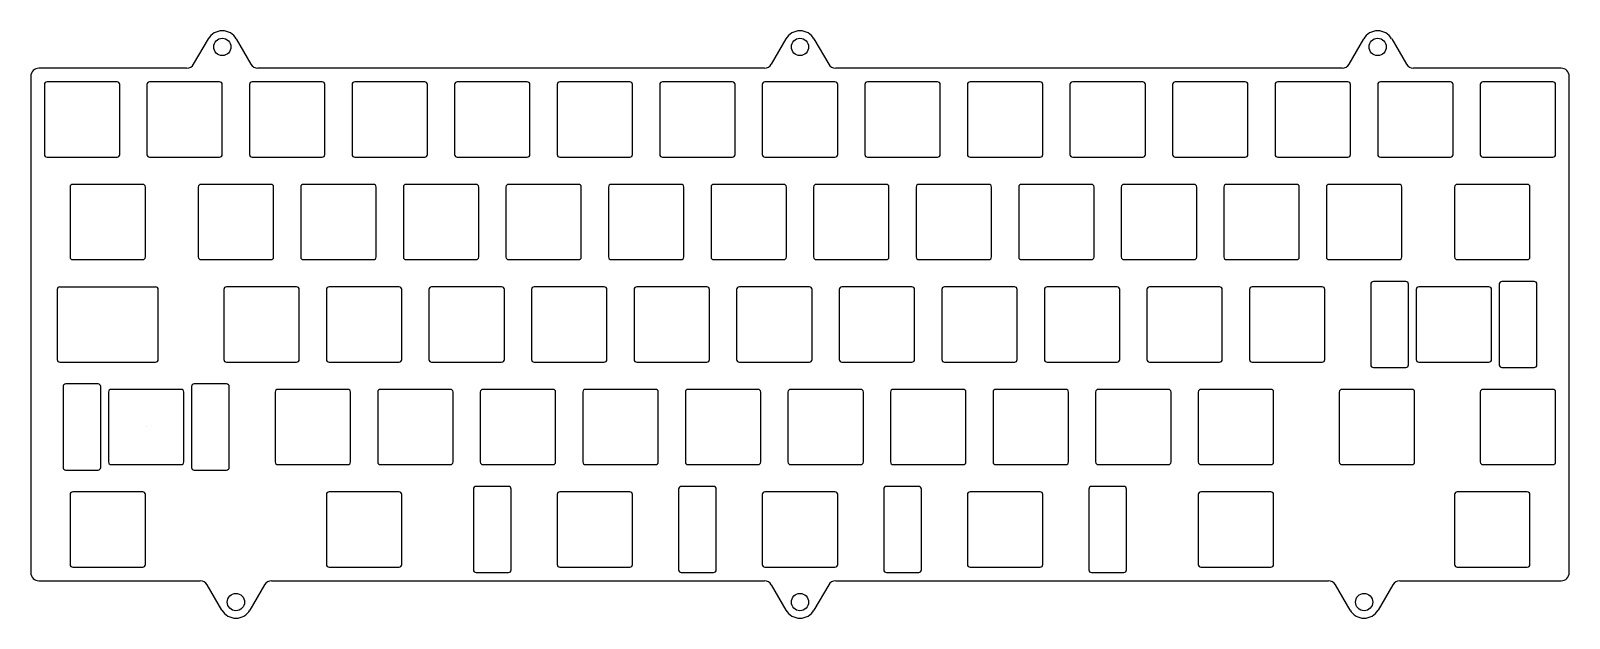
# Model space of a CAD drawing. Header units: millimetres. Extents: x -21 to 264, y -36 to 74.
import ezdxf

# ---------------------------------------------------------------- set-up
doc = ezdxf.new("R2010")
doc.units = ezdxf.units.MM

msp = doc.modelspace()

# ---------------------------------------------------------------- linework, layer by layer
for p, q in [((8.82, 67.42), (11.55, 72.14)), ((16.74, 72.14), (19.47, 67.42)), ((116.12, 67.42), (118.85, 72.14)), ((124.04, 72.14), (126.77, 67.42)), ((223.42, 67.42), (226.15, 72.14)), ((231.34, 72.14), (234.07, 67.42)), ((7.52, 66.67), (-19.93, 66.67)), ((114.82, 66.67), (20.77, 66.67)), ((222.12, 66.67), (128.07, 66.67)), ((262.82, 66.67), (235.37, 66.67)), ((-21.43, 65.17), (-21.43, -27.07)), ((-18.91, 63.65), (-18.91, 50.65)), ((-5.41, 64.15), (-18.41, 64.15)), ((-4.91, 50.65), (-4.91, 63.65)), ((0.14, 63.65), (0.14, 50.65)), ((13.64, 64.15), (0.64, 64.15)), ((14.14, 50.65), (14.14, 63.65)), ((19.19, 63.65), (19.19, 50.65)), ((32.69, 64.15), (19.69, 64.15)), ((33.19, 50.65), (33.19, 63.65)), ((38.24, 63.65), (38.24, 50.65)), ((51.74, 64.15), (38.74, 64.15)), ((52.24, 50.65), (52.24, 63.65)), ((57.29, 63.65), (57.29, 50.65)), ((70.79, 64.15), (57.79, 64.15)), ((71.29, 50.65), (71.29, 63.65)), ((76.34, 63.65), (76.34, 50.65)), ((89.84, 64.15), (76.84, 64.15)), ((90.34, 50.65), (90.34, 63.65)), ((95.39, 63.65), (95.39, 50.65)), ((108.89, 64.15), (95.89, 64.15)), ((109.39, 50.65), (109.39, 63.65)), ((114.44, 63.65), (114.44, 50.65)), ((127.94, 64.15), (114.94, 64.15)), ((128.44, 50.65), (128.44, 63.65)), ((133.49, 63.65), (133.49, 50.65)), ((146.99, 64.15), (133.99, 64.15)), ((147.49, 50.65), (147.49, 63.65)), ((152.54, 63.65), (152.54, 50.65)), ((166.04, 64.15), (153.04, 64.15)), ((166.54, 50.65), (166.54, 63.65)), ((171.59, 63.65), (171.59, 50.65)), ((185.09, 64.15), (172.09, 64.15)), ((185.59, 50.65), (185.59, 63.65)), ((190.64, 63.65), (190.64, 50.65)), ((204.14, 64.15), (191.14, 64.15)), ((204.64, 50.65), (204.64, 63.65)), ((209.69, 63.65), (209.69, 50.65)), ((223.19, 64.15), (210.19, 64.15)), ((223.69, 50.65), (223.69, 63.65)), ((228.74, 63.65), (228.74, 50.65)), ((242.24, 64.15), (229.24, 64.15)), ((242.74, 50.65), (242.74, 63.65)), ((247.79, 63.65), (247.79, 50.65)), ((261.29, 64.15), (248.29, 64.15)), ((261.79, 50.65), (261.79, 63.65)), ((264.32, -27.07), (264.32, 65.17)), ((-18.41, 50.15), (-5.41, 50.15)), ((0.64, 50.15), (13.64, 50.15)), ((19.69, 50.15), (32.69, 50.15)), ((38.74, 50.15), (51.74, 50.15)), ((57.79, 50.15), (70.79, 50.15)), ((76.84, 50.15), (89.84, 50.15)), ((95.89, 50.15), (108.89, 50.15)), ((114.94, 50.15), (127.94, 50.15)), ((133.99, 50.15), (146.99, 50.15)), ((153.04, 50.15), (166.04, 50.15)), ((172.09, 50.15), (185.09, 50.15)), ((191.14, 50.15), (204.14, 50.15)), ((210.19, 50.15), (223.19, 50.15)), ((229.24, 50.15), (242.24, 50.15)), ((248.29, 50.15), (261.29, 50.15)), ((-14.14, 44.6), (-14.14, 31.6)), ((-0.64, 45.1), (-13.64, 45.1)), ((-0.14, 31.6), (-0.14, 44.6)), ((9.67, 44.6), (9.67, 31.6)), ((23.17, 45.1), (10.17, 45.1)), ((23.67, 31.6), (23.67, 44.6)), ((28.72, 44.6), (28.72, 31.6)), ((42.22, 45.1), (29.22, 45.1)), ((42.72, 31.6), (42.72, 44.6)), ((47.77, 44.6), (47.77, 31.6)), ((61.27, 45.1), (48.27, 45.1)), ((61.77, 31.6), (61.77, 44.6)), ((66.82, 44.6), (66.82, 31.6)), ((80.32, 45.1), (67.32, 45.1)), ((80.82, 31.6), (80.82, 44.6)), ((85.87, 44.6), (85.87, 31.6)), ((99.37, 45.1), (86.37, 45.1)), ((99.87, 31.6), (99.87, 44.6)), ((104.92, 44.6), (104.92, 31.6)), ((118.42, 45.1), (105.42, 45.1)), ((118.92, 31.6), (118.92, 44.6)), ((123.97, 44.6), (123.97, 31.6)), ((137.47, 45.1), (124.47, 45.1)), ((137.97, 31.6), (137.97, 44.6)), ((143.02, 44.6), (143.02, 31.6)), ((156.52, 45.1), (143.52, 45.1)), ((157.02, 31.6), (157.02, 44.6)), ((162.07, 44.6), (162.07, 31.6)), ((175.57, 45.1), (162.57, 45.1)), ((176.07, 31.6), (176.07, 44.6)), ((181.12, 44.6), (181.12, 31.6)), ((194.62, 45.1), (181.62, 45.1)), ((195.12, 31.6), (195.12, 44.6)), ((200.17, 44.6), (200.17, 31.6)), ((213.67, 45.1), (200.67, 45.1)), ((214.17, 31.6), (214.17, 44.6)), ((219.22, 44.6), (219.22, 31.6)), ((232.72, 45.1), (219.72, 45.1)), ((233.22, 31.6), (233.22, 44.6)), ((243.03, 44.6), (243.03, 31.6)), ((256.53, 45.1), (243.53, 45.1)), ((257.03, 31.6), (257.03, 44.6)), ((-13.64, 31.1), (-0.64, 31.1)), ((10.17, 31.1), (23.17, 31.1)), ((29.22, 31.1), (42.22, 31.1)), ((48.27, 31.1), (61.27, 31.1)), ((67.32, 31.1), (80.32, 31.1)), ((86.37, 31.1), (99.37, 31.1)), ((105.42, 31.1), (118.42, 31.1)), ((124.47, 31.1), (137.47, 31.1)), ((143.52, 31.1), (156.52, 31.1)), ((162.57, 31.1), (175.57, 31.1)), ((181.62, 31.1), (194.62, 31.1)), ((200.67, 31.1), (213.67, 31.1)), ((219.72, 31.1), (232.72, 31.1)), ((243.53, 31.1), (256.53, 31.1)), ((-16.02, 26.05), (1.74, 26.05)), ((27.93, 26.05), (14.93, 26.05)), ((46.98, 26.05), (33.98, 26.05)), ((66.03, 26.05), (53.03, 26.05)), ((85.08, 26.05), (72.08, 26.05)), ((104.13, 26.05), (91.13, 26.05)), ((123.18, 26.05), (110.18, 26.05)), ((142.23, 26.05), (129.23, 26.05)), ((161.28, 26.05), (148.28, 26.05)), ((180.33, 26.05), (167.33, 26.05)), ((199.38, 26.05), (186.38, 26.05)), ((218.43, 26.05), (205.43, 26.05)), ((227.46, 26.55), (227.46, 11.55)), ((233.96, 27.05), (227.96, 27.05)), ((234.46, 11.55), (234.46, 26.55)), ((249.39, 26.05), (236.39, 26.05)), ((251.32, 26.55), (251.32, 11.55)), ((257.82, 27.05), (251.82, 27.05)), ((258.32, 11.55), (258.32, 26.55)), ((-16.52, 25.55), (-16.52, 12.55)), ((2.24, 12.55), (2.24, 25.55)), ((14.43, 25.55), (14.43, 12.55)), ((28.43, 12.55), (28.43, 25.55)), ((33.48, 25.55), (33.48, 12.55)), ((47.48, 12.55), (47.48, 25.55)), ((52.53, 25.55), (52.53, 12.55)), ((66.53, 12.55), (66.53, 25.55)), ((71.58, 25.55), (71.58, 12.55)), ((85.58, 12.55), (85.58, 25.55)), ((90.63, 25.55), (90.63, 12.55)), ((104.63, 12.55), (104.63, 25.55)), ((109.68, 25.55), (109.68, 12.55)), ((123.68, 12.55), (123.68, 25.55)), ((128.73, 25.55), (128.73, 12.55)), ((142.73, 12.55), (142.73, 25.55)), ((147.78, 25.55), (147.78, 12.55)), ((161.78, 12.55), (161.78, 25.55)), ((166.83, 25.55), (166.83, 12.55)), ((180.83, 12.55), (180.83, 25.55)), ((185.88, 25.55), (185.88, 12.55)), ((199.88, 12.55), (199.88, 25.55)), ((204.93, 25.55), (204.93, 12.55)), ((218.93, 12.55), (218.93, 25.55)), ((235.89, 25.55), (235.89, 12.55)), ((249.89, 12.55), (249.89, 25.55)), ((-16.02, 12.05), (1.74, 12.05)), ((14.93, 12.05), (27.93, 12.05)), ((33.98, 12.05), (46.98, 12.05)), ((53.03, 12.05), (66.03, 12.05)), ((72.08, 12.05), (85.08, 12.05)), ((91.13, 12.05), (104.13, 12.05)), ((110.18, 12.05), (123.18, 12.05)), ((129.23, 12.05), (142.23, 12.05)), ((148.28, 12.05), (161.28, 12.05)), ((167.33, 12.05), (180.33, 12.05)), ((186.38, 12.05), (199.38, 12.05)), ((205.43, 12.05), (218.43, 12.05)), ((236.39, 12.05), (249.39, 12.05)), ((227.96, 11.05), (233.96, 11.05)), ((251.82, 11.05), (257.82, 11.05)), ((-15.43, 7.5), (-15.43, -7.5)), ((-8.93, 8), (-14.93, 8)), ((-8.43, -7.5), (-8.43, 7.5)), ((-7, 6.5), (-7, -6.5)), ((6.5, 7), (-6.5, 7)), ((7, -6.5), (7, 6.5)), ((8.43, 7.5), (8.43, -7.5)), ((14.93, 8), (8.93, 8)), ((15.43, -7.5), (15.43, 7.5)), ((23.96, 6.5), (23.96, -6.5)), ((37.46, 7), (24.46, 7)), ((37.96, -6.5), (37.96, 6.5)), ((43.01, 6.5), (43.01, -6.5)), ((56.51, 7), (43.51, 7)), ((57.01, -6.5), (57.01, 6.5)), ((62.06, 6.5), (62.06, -6.5)), ((75.56, 7), (62.56, 7)), ((76.06, -6.5), (76.06, 6.5)), ((81.11, 6.5), (81.11, -6.5)), ((94.61, 7), (81.61, 7)), ((95.11, -6.5), (95.11, 6.5)), ((100.16, 6.5), (100.16, -6.5)), ((113.66, 7), (100.66, 7)), ((114.16, -6.5), (114.16, 6.5)), ((119.21, 6.5), (119.21, -6.5)), ((132.71, 7), (119.71, 7)), ((133.21, -6.5), (133.21, 6.5)), ((138.26, 6.5), (138.26, -6.5)), ((151.76, 7), (138.76, 7)), ((152.26, -6.5), (152.26, 6.5)), ((157.31, 6.5), (157.31, -6.5)), ((170.81, 7), (157.81, 7)), ((171.31, -6.5), (171.31, 6.5)), ((176.36, 6.5), (176.36, -6.5)), ((189.86, 7), (176.86, 7)), ((190.36, -6.5), (190.36, 6.5)), ((195.41, 6.5), (195.41, -6.5)), ((208.91, 7), (195.91, 7)), ((209.41, -6.5), (209.41, 6.5)), ((221.6, 6.5), (221.6, -6.5)), ((235.1, 7), (222.1, 7)), ((235.6, -6.5), (235.6, 6.5)), ((247.79, 6.5), (247.79, -6.5)), ((261.29, 7), (248.29, 7)), ((261.79, -6.5), (261.79, 6.5)), ((0, 0), (0, 0)), ((0, 0), (0, 0)), ((0, 0), (0, 0)), ((-14.93, -8), (-8.93, -8)), ((-6.5, -7), (6.5, -7)), ((8.93, -8), (14.93, -8)), ((24.46, -7), (37.46, -7)), ((43.51, -7), (56.51, -7)), ((62.56, -7), (75.56, -7)), ((81.61, -7), (94.61, -7)), ((100.66, -7), (113.66, -7)), ((119.71, -7), (132.71, -7)), ((138.76, -7), (151.76, -7)), ((157.81, -7), (170.81, -7)), ((176.86, -7), (189.86, -7)), ((195.91, -7), (208.91, -7)), ((222.1, -7), (235.1, -7)), ((248.29, -7), (261.29, -7)), ((67.29, -11.05), (61.29, -11.05)), ((105.39, -11.05), (99.39, -11.05)), ((143.49, -11.05), (137.49, -11.05)), ((181.59, -11.05), (175.59, -11.05)), ((-14.14, -12.55), (-14.14, -25.55)), ((-0.64, -12.05), (-13.64, -12.05)), ((-0.14, -25.55), (-0.14, -12.55)), ((33.48, -12.55), (33.48, -25.55)), ((46.98, -12.05), (33.98, -12.05)), ((47.48, -25.55), (47.48, -12.55)), ((60.79, -11.55), (60.79, -26.55)), ((67.79, -26.55), (67.79, -11.55)), ((76.34, -12.55), (76.34, -25.55)), ((89.84, -12.05), (76.84, -12.05)), ((90.34, -25.55), (90.34, -12.55)), ((98.89, -11.55), (98.89, -26.55)), ((105.89, -26.55), (105.89, -11.55)), ((114.44, -12.55), (114.44, -25.55)), ((127.94, -12.05), (114.94, -12.05)), ((128.44, -25.55), (128.44, -12.55)), ((136.99, -11.55), (136.99, -26.55)), ((143.99, -26.55), (143.99, -11.55)), ((152.54, -12.55), (152.54, -25.55)), ((166.04, -12.05), (153.04, -12.05)), ((166.54, -25.55), (166.54, -12.55)), ((175.09, -11.55), (175.09, -26.55)), ((182.09, -26.55), (182.09, -11.55)), ((195.41, -12.55), (195.41, -25.55)), ((208.91, -12.05), (195.91, -12.05)), ((209.41, -25.55), (209.41, -12.55)), ((243.03, -12.55), (243.03, -25.55)), ((256.53, -12.05), (243.53, -12.05)), ((257.03, -25.55), (257.03, -12.55)), ((-19.93, -28.57), (10.05, -28.57)), ((-13.64, -26.05), (-0.64, -26.05)), ((23.29, -28.57), (114.82, -28.57)), ((33.98, -26.05), (46.98, -26.05)), ((61.29, -27.05), (67.29, -27.05)), ((76.84, -26.05), (89.84, -26.05)), ((99.39, -27.05), (105.39, -27.05)), ((114.94, -26.05), (127.94, -26.05)), ((128.07, -28.57), (219.6, -28.57)), ((137.49, -27.05), (143.49, -27.05)), ((153.04, -26.05), (166.04, -26.05)), ((175.59, -27.05), (181.59, -27.05)), ((195.91, -26.05), (208.91, -26.05)), ((232.84, -28.57), (262.82, -28.57)), ((243.53, -26.05), (256.53, -26.05)), ((14.07, -34.04), (11.35, -29.32)), ((21.99, -29.32), (19.27, -34.04)), ((118.85, -34.04), (116.12, -29.32)), ((126.77, -29.32), (124.04, -34.04)), ((223.62, -34.04), (220.9, -29.32)), ((231.54, -29.32), (228.82, -34.04))]:
    msp.add_line(p, q)
for centre in [(14.14, 70.64), (121.44, 70.64), (228.74, 70.64), (16.67, -32.54), (121.44, -32.54), (226.22, -32.54)]:
    msp.add_circle(centre, 1.6)
for centre, radius, start, end in [((14.14, 70.64), 3, 390, 510), ((121.44, 70.64), 3, 390, 510), ((228.74, 70.64), 3, 390, 510), ((-19.93, 65.17), 1.5, 90, 180), ((7.52, 68.17), 1.5, 270, 330), ((20.77, 68.17), 1.5, 570, 630), ((114.82, 68.17), 1.5, 270, 330), ((128.07, 68.17), 1.5, 570, 630), ((222.12, 68.17), 1.5, 270, 330), ((235.37, 68.17), 1.5, 570, 630), ((262.82, 65.17), 1.5, 0, 90), ((-18.41, 63.65), 0.5, 90, 180), ((-5.41, 63.65), 0.5, 0, 90), ((0.64, 63.65), 0.5, 90, 180), ((13.64, 63.65), 0.5, 0, 90), ((19.69, 63.65), 0.5, 90, 180), ((32.69, 63.65), 0.5, 0, 90), ((38.74, 63.65), 0.5, 90, 180), ((51.74, 63.65), 0.5, 0, 90), ((57.79, 63.65), 0.5, 90, 180), ((70.79, 63.65), 0.5, 0, 90), ((76.84, 63.65), 0.5, 90, 180), ((89.84, 63.65), 0.5, 0, 90), ((95.89, 63.65), 0.5, 90, 180), ((108.89, 63.65), 0.5, 0, 90), ((114.94, 63.65), 0.5, 90, 180), ((127.94, 63.65), 0.5, 0, 90), ((133.99, 63.65), 0.5, 90, 180), ((146.99, 63.65), 0.5, 0, 90), ((153.04, 63.65), 0.5, 90, 180), ((166.04, 63.65), 0.5, 0, 90), ((172.09, 63.65), 0.5, 90, 180), ((185.09, 63.65), 0.5, 0, 90), ((191.14, 63.65), 0.5, 90, 180), ((204.14, 63.65), 0.5, 0, 90), ((210.19, 63.65), 0.5, 90, 180), ((223.19, 63.65), 0.5, 0, 90), ((229.24, 63.65), 0.5, 90, 180), ((242.24, 63.65), 0.5, 0, 90), ((248.29, 63.65), 0.5, 90, 180), ((261.29, 63.65), 0.5, 0, 90), ((-18.41, 50.65), 0.5, 180, 270), ((-5.41, 50.65), 0.5, 270, 0), ((0.64, 50.65), 0.5, 180, 270), ((13.64, 50.65), 0.5, 270, 0), ((19.69, 50.65), 0.5, 180, 270), ((32.69, 50.65), 0.5, 270, 0), ((38.74, 50.65), 0.5, 180, 270), ((51.74, 50.65), 0.5, 270, 0), ((57.79, 50.65), 0.5, 180, 270), ((70.79, 50.65), 0.5, 270, 0), ((76.84, 50.65), 0.5, 180, 270), ((89.84, 50.65), 0.5, 270, 0), ((95.89, 50.65), 0.5, 180, 270), ((108.89, 50.65), 0.5, 270, 0), ((114.94, 50.65), 0.5, 180, 270), ((127.94, 50.65), 0.5, 270, 0), ((133.99, 50.65), 0.5, 180, 270), ((146.99, 50.65), 0.5, 270, 0), ((153.04, 50.65), 0.5, 180, 270), ((166.04, 50.65), 0.5, 270, 0), ((172.09, 50.65), 0.5, 180, 270), ((185.09, 50.65), 0.5, 270, 0), ((191.14, 50.65), 0.5, 180, 270), ((204.14, 50.65), 0.5, 270, 0), ((210.19, 50.65), 0.5, 180, 270), ((223.19, 50.65), 0.5, 270, 0), ((229.24, 50.65), 0.5, 180, 270), ((242.24, 50.65), 0.5, 270, 0), ((248.29, 50.65), 0.5, 180, 270), ((261.29, 50.65), 0.5, 270, 0), ((-13.64, 44.6), 0.5, 90, 180), ((-0.64, 44.6), 0.5, 0, 90), ((10.17, 44.6), 0.5, 90, 180), ((23.17, 44.6), 0.5, 0, 90), ((29.22, 44.6), 0.5, 90, 180), ((42.22, 44.6), 0.5, 0, 90), ((48.27, 44.6), 0.5, 90, 180), ((61.27, 44.6), 0.5, 0, 90), ((67.32, 44.6), 0.5, 90, 180), ((80.32, 44.6), 0.5, 0, 90), ((86.37, 44.6), 0.5, 90, 180), ((99.37, 44.6), 0.5, 0, 90), ((105.42, 44.6), 0.5, 90, 180), ((118.42, 44.6), 0.5, 0, 90), ((124.47, 44.6), 0.5, 90, 180), ((137.47, 44.6), 0.5, 0, 90), ((143.52, 44.6), 0.5, 90, 180), ((156.52, 44.6), 0.5, 0, 90), ((162.57, 44.6), 0.5, 90, 180), ((175.57, 44.6), 0.5, 0, 90), ((181.62, 44.6), 0.5, 90, 180), ((194.62, 44.6), 0.5, 0, 90), ((200.67, 44.6), 0.5, 90, 180), ((213.67, 44.6), 0.5, 0, 90), ((219.72, 44.6), 0.5, 90, 180), ((232.72, 44.6), 0.5, 0, 90), ((243.53, 44.6), 0.5, 90, 180), ((256.53, 44.6), 0.5, 0, 90), ((-13.64, 31.6), 0.5, 180, 270), ((-0.64, 31.6), 0.5, 270, 0), ((10.17, 31.6), 0.5, 180, 270), ((23.17, 31.6), 0.5, 270, 0), ((29.22, 31.6), 0.5, 180, 270), ((42.22, 31.6), 0.5, 270, 0), ((48.27, 31.6), 0.5, 180, 270), ((61.27, 31.6), 0.5, 270, 0), ((67.32, 31.6), 0.5, 180, 270), ((80.32, 31.6), 0.5, 270, 0), ((86.37, 31.6), 0.5, 180, 270), ((99.37, 31.6), 0.5, 270, 0), ((105.42, 31.6), 0.5, 180, 270), ((118.42, 31.6), 0.5, 270, 0), ((124.47, 31.6), 0.5, 180, 270), ((137.47, 31.6), 0.5, 270, 0), ((143.52, 31.6), 0.5, 180, 270), ((156.52, 31.6), 0.5, 270, 0), ((162.57, 31.6), 0.5, 180, 270), ((175.57, 31.6), 0.5, 270, 0), ((181.62, 31.6), 0.5, 180, 270), ((194.62, 31.6), 0.5, 270, 0), ((200.67, 31.6), 0.5, 180, 270), ((213.67, 31.6), 0.5, 270, 0), ((219.72, 31.6), 0.5, 180, 270), ((232.72, 31.6), 0.5, 270, 0), ((243.53, 31.6), 0.5, 180, 270), ((256.53, 31.6), 0.5, 270, 0), ((-16.02, 25.55), 0.5, 90, 180), ((1.74, 25.55), 0.5, 0, 90), ((14.93, 25.55), 0.5, 90, 180), ((27.93, 25.55), 0.5, 0, 90), ((33.98, 25.55), 0.5, 90, 180), ((46.98, 25.55), 0.5, 0, 90), ((53.03, 25.55), 0.5, 90, 180), ((66.03, 25.55), 0.5, 0, 90), ((72.08, 25.55), 0.5, 90, 180), ((85.08, 25.55), 0.5, 0, 90), ((91.13, 25.55), 0.5, 90, 180), ((104.13, 25.55), 0.5, 0, 90), ((110.18, 25.55), 0.5, 90, 180), ((123.18, 25.55), 0.5, 0, 90), ((129.23, 25.55), 0.5, 90, 180), ((142.23, 25.55), 0.5, 0, 90), ((148.28, 25.55), 0.5, 90, 180), ((161.28, 25.55), 0.5, 0, 90), ((167.33, 25.55), 0.5, 90, 180), ((180.33, 25.55), 0.5, 0, 90), ((186.38, 25.55), 0.5, 90, 180), ((199.38, 25.55), 0.5, 0, 90), ((205.43, 25.55), 0.5, 90, 180), ((218.43, 25.55), 0.5, 0, 90), ((227.96, 26.55), 0.5, 90, 180), ((233.96, 26.55), 0.5, 0, 90), ((236.39, 25.55), 0.5, 90, 180), ((249.39, 25.55), 0.5, 0, 90), ((251.82, 26.55), 0.5, 90, 180), ((257.82, 26.55), 0.5, 0, 90), ((-16.02, 12.55), 0.5, 180, 270), ((1.74, 12.55), 0.5, 270, 0), ((14.93, 12.55), 0.5, 180, 270), ((27.93, 12.55), 0.5, 270, 0), ((33.98, 12.55), 0.5, 180, 270), ((46.98, 12.55), 0.5, 270, 0), ((53.03, 12.55), 0.5, 180, 270), ((66.03, 12.55), 0.5, 270, 0), ((72.08, 12.55), 0.5, 180, 270), ((85.08, 12.55), 0.5, 270, 0), ((91.13, 12.55), 0.5, 180, 270), ((104.13, 12.55), 0.5, 270, 0), ((110.18, 12.55), 0.5, 180, 270), ((123.18, 12.55), 0.5, 270, 0), ((129.23, 12.55), 0.5, 180, 270), ((142.23, 12.55), 0.5, 270, 0), ((148.28, 12.55), 0.5, 180, 270), ((161.28, 12.55), 0.5, 270, 0), ((167.33, 12.55), 0.5, 180, 270), ((180.33, 12.55), 0.5, 270, 0), ((186.38, 12.55), 0.5, 180, 270), ((199.38, 12.55), 0.5, 270, 0), ((205.43, 12.55), 0.5, 180, 270), ((218.43, 12.55), 0.5, 270, 0), ((227.96, 11.55), 0.5, 180, 270), ((233.96, 11.55), 0.5, 270, 0), ((236.39, 12.55), 0.5, 180, 270), ((249.39, 12.55), 0.5, 270, 0), ((251.82, 11.55), 0.5, 180, 270), ((257.82, 11.55), 0.5, 270, 0), ((-14.93, 7.5), 0.5, 90, 180), ((-8.93, 7.5), 0.5, 0, 90), ((-6.5, 6.5), 0.5, 90, 180), ((6.5, 6.5), 0.5, 0, 90), ((8.93, 7.5), 0.5, 90, 180), ((14.93, 7.5), 0.5, 0, 90), ((24.46, 6.5), 0.5, 90, 180), ((37.46, 6.5), 0.5, 0, 90), ((43.51, 6.5), 0.5, 90, 180), ((56.51, 6.5), 0.5, 0, 90), ((62.56, 6.5), 0.5, 90, 180), ((75.56, 6.5), 0.5, 0, 90), ((81.61, 6.5), 0.5, 90, 180), ((94.61, 6.5), 0.5, 0, 90), ((100.66, 6.5), 0.5, 90, 180), ((113.66, 6.5), 0.5, 0, 90), ((119.71, 6.5), 0.5, 90, 180), ((132.71, 6.5), 0.5, 0, 90), ((138.76, 6.5), 0.5, 90, 180), ((151.76, 6.5), 0.5, 0, 90), ((157.81, 6.5), 0.5, 90, 180), ((170.81, 6.5), 0.5, 0, 90), ((176.86, 6.5), 0.5, 90, 180), ((189.86, 6.5), 0.5, 0, 90), ((195.91, 6.5), 0.5, 90, 180), ((208.91, 6.5), 0.5, 0, 90), ((222.1, 6.5), 0.5, 90, 180), ((235.1, 6.5), 0.5, 0, 90), ((248.29, 6.5), 0.5, 90, 180), ((261.29, 6.5), 0.5, 0, 90), ((-14.93, -7.5), 0.5, 180, 270), ((-8.93, -7.5), 0.5, 270, 0), ((-6.5, -6.5), 0.5, 180, 270), ((6.5, -6.5), 0.5, 270, 0), ((8.93, -7.5), 0.5, 180, 270), ((14.93, -7.5), 0.5, 270, 0), ((24.46, -6.5), 0.5, 180, 270), ((37.46, -6.5), 0.5, 270, 0), ((43.51, -6.5), 0.5, 180, 270), ((56.51, -6.5), 0.5, 270, 0), ((62.56, -6.5), 0.5, 180, 270), ((75.56, -6.5), 0.5, 270, 0), ((81.61, -6.5), 0.5, 180, 270), ((94.61, -6.5), 0.5, 270, 0), ((100.66, -6.5), 0.5, 180, 270), ((113.66, -6.5), 0.5, 270, 0), ((119.71, -6.5), 0.5, 180, 270), ((132.71, -6.5), 0.5, 270, 0), ((138.76, -6.5), 0.5, 180, 270), ((151.76, -6.5), 0.5, 270, 0), ((157.81, -6.5), 0.5, 180, 270), ((170.81, -6.5), 0.5, 270, 0), ((176.86, -6.5), 0.5, 180, 270), ((189.86, -6.5), 0.5, 270, 0), ((195.91, -6.5), 0.5, 180, 270), ((208.91, -6.5), 0.5, 270, 0), ((222.1, -6.5), 0.5, 180, 270), ((235.1, -6.5), 0.5, 270, 0), ((248.29, -6.5), 0.5, 180, 270), ((261.29, -6.5), 0.5, 270, 0), ((61.29, -11.55), 0.5, 90, 180), ((67.29, -11.55), 0.5, 0, 90), ((99.39, -11.55), 0.5, 90, 180), ((105.39, -11.55), 0.5, 0, 90), ((137.49, -11.55), 0.5, 90, 180), ((143.49, -11.55), 0.5, 0, 90), ((175.59, -11.55), 0.5, 90, 180), ((181.59, -11.55), 0.5, 0, 90), ((-13.64, -12.55), 0.5, 90, 180), ((-0.64, -12.55), 0.5, 0, 90), ((33.98, -12.55), 0.5, 90, 180), ((46.98, -12.55), 0.5, 0, 90), ((76.84, -12.55), 0.5, 90, 180), ((89.84, -12.55), 0.5, 0, 90), ((114.94, -12.55), 0.5, 90, 180), ((127.94, -12.55), 0.5, 0, 90), ((153.04, -12.55), 0.5, 90, 180), ((166.04, -12.55), 0.5, 0, 90), ((195.91, -12.55), 0.5, 90, 180), ((208.91, -12.55), 0.5, 0, 90), ((243.53, -12.55), 0.5, 90, 180), ((256.53, -12.55), 0.5, 0, 90), ((-13.64, -25.55), 0.5, 180, 270), ((-0.64, -25.55), 0.5, 270, 0), ((33.98, -25.55), 0.5, 180, 270), ((46.98, -25.55), 0.5, 270, 0), ((76.84, -25.55), 0.5, 180, 270), ((89.84, -25.55), 0.5, 270, 0), ((114.94, -25.55), 0.5, 180, 270), ((127.94, -25.55), 0.5, 270, 0), ((153.04, -25.55), 0.5, 180, 270), ((166.04, -25.55), 0.5, 270, 0), ((195.91, -25.55), 0.5, 180, 270), ((208.91, -25.55), 0.5, 270, 0), ((243.53, -25.55), 0.5, 180, 270), ((256.53, -25.55), 0.5, 270, 0), ((-19.93, -27.07), 1.5, 180, 270), ((10.05, -30.07), 1.5, 30, 90), ((23.29, -30.07), 1.5, 90, 150), ((61.29, -26.55), 0.5, 180, 270), ((67.29, -26.55), 0.5, 270, 0), ((99.39, -26.55), 0.5, 180, 270), ((105.39, -26.55), 0.5, 270, 0), ((114.82, -30.07), 1.5, 30, 90), ((128.07, -30.07), 1.5, 90, 150), ((137.49, -26.55), 0.5, 180, 270), ((143.49, -26.55), 0.5, 270, 0), ((175.59, -26.55), 0.5, 180, 270), ((181.59, -26.55), 0.5, 270, 0), ((219.6, -30.07), 1.5, 30, 90), ((232.84, -30.07), 1.5, 90, 150), ((262.82, -27.07), 1.5, 270, 0), ((16.67, -32.54), 3, 210, 330), ((121.44, -32.54), 3, 210, 330), ((226.22, -32.54), 3, 210, 330)]:
    msp.add_arc(centre, radius, start, end)

doc.saveas('drawing.dxf')
